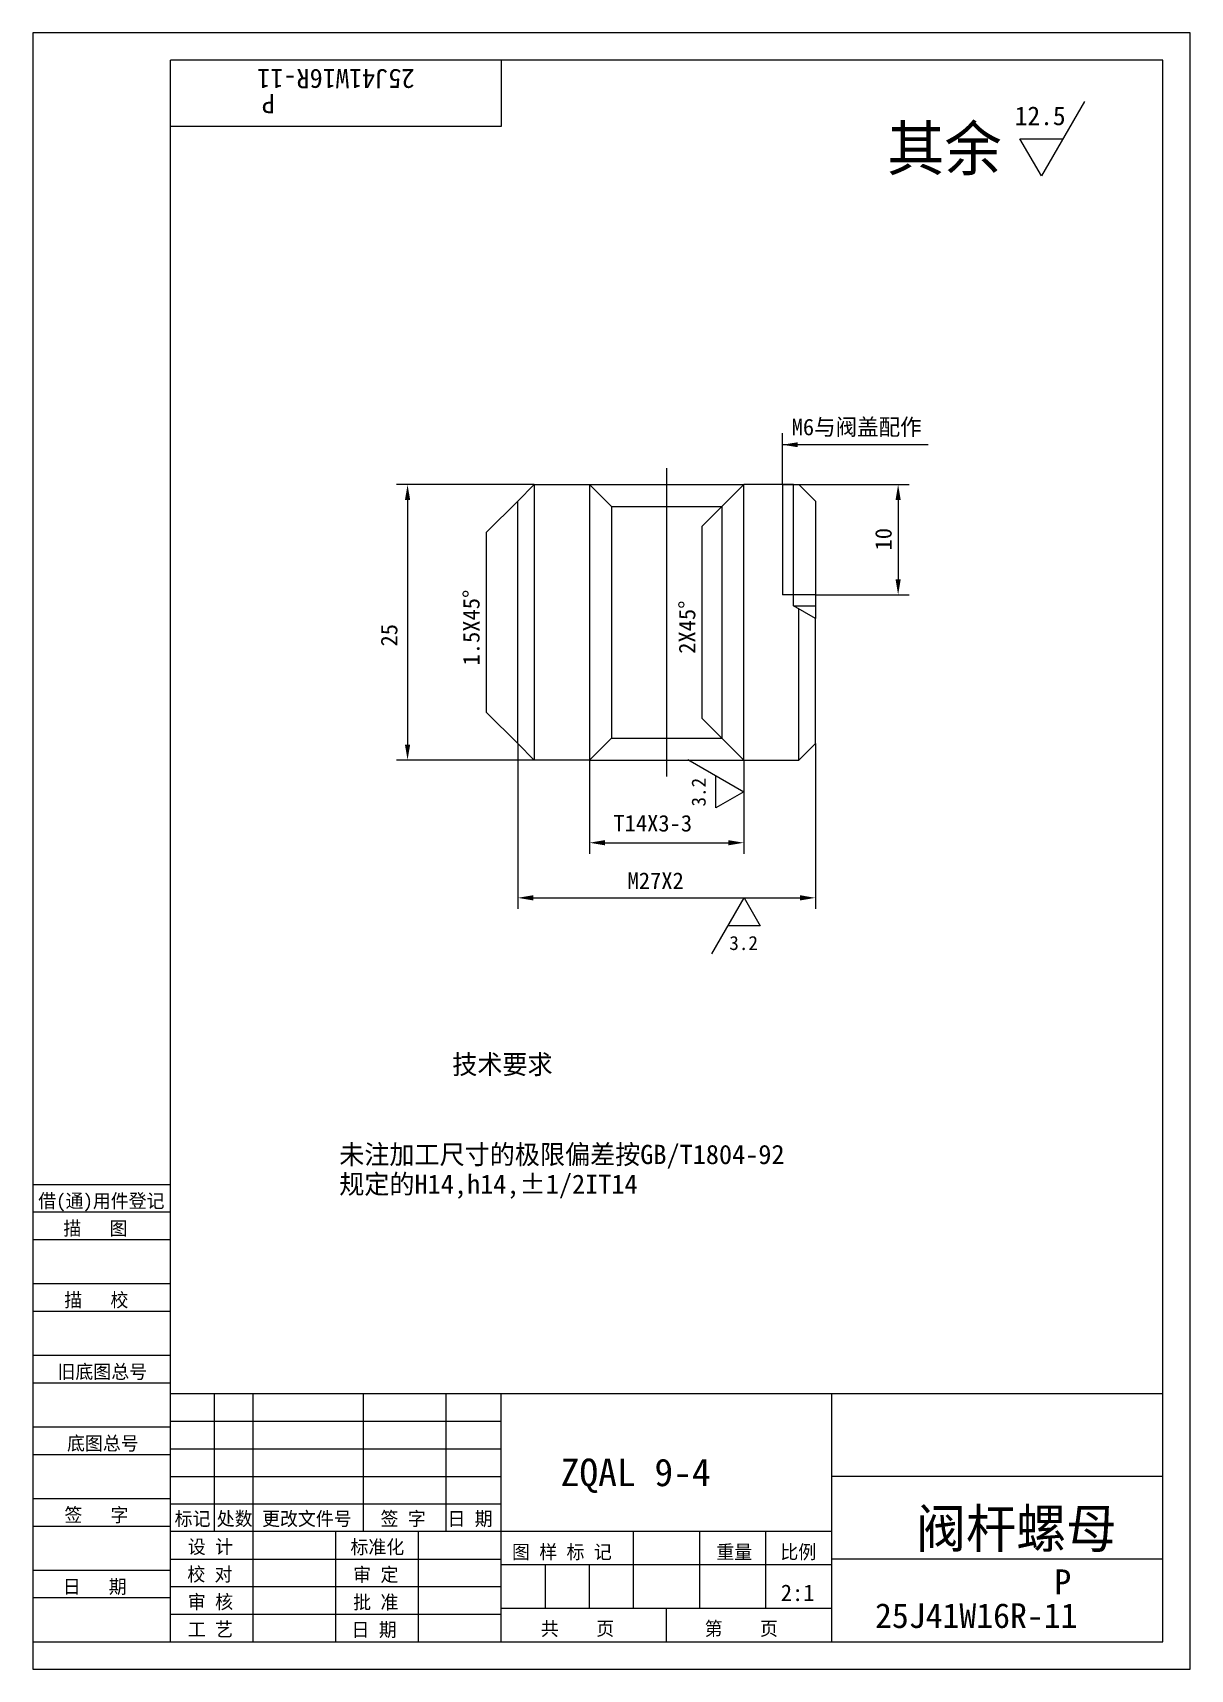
# Model space of a CAD drawing. Header units: metres. Extents: x 0 to 210, y 0 to 297.
import ezdxf

# ---------------------------------------------------------------- set-up
doc = ezdxf.new("R2010")
doc.units = ezdxf.units.M
for name, color, linetype in [('C', 6, 'Continuous'), ('D', 1, 'Continuous'), ('FL', 5, 'Continuous'), ('HA', 5, 'Continuous'), ('T', 7, 'Continuous'), ('TL', 4, 'Continuous')]:
    doc.layers.add(name, color=color, linetype=linetype)

# ---------------------------------------------------------------- blocks, each defined once
blk = doc.blocks.new('TUKUN4')
at = {"layer": 'FL'}
for p, q in [((0, 297), (0, 0)), ((210, 297), (0, 297)), ((210, 0), (210, 297)), ((0, 78), (25, 78)), ((0, 70), (25, 70)), ((0, 65), (25, 65)), ((0, 57), (25, 57)), ((0, 52), (25, 52)), ((33, 25), (33, 50)), ((40, 5), (40, 50)), ((60, 25), (60, 50)), ((75, 25), (75, 50)), ((25, 45), (85, 45)), ((0, 44), (25, 44)), ((0, 39), (25, 39)), ((25, 40), (85, 40)), ((25, 35), (85, 35)), ((0, 31), (25, 31)), ((25, 30), (85, 30)), ((0, 26), (25, 26)), ((70, 5), (70, 25)), ((0, 18), (25, 18)), ((25, 20), (85, 20)), ((25, 15), (85, 15)), ((0, 13), (25, 13)), ((25, 10), (85, 10)), ((0, 0), (210, 0))]:
    blk.add_line(p, q, dxfattribs=at)
at = {"layer": 'TL'}
for p, q in [((25, 5), (25, 292)), ((205, 292), (25, 292)), ((85, 292), (85, 280)), ((205, 5), (205, 292)), ((85, 280), (25, 280)), ((0, 88), (25, 88)), ((0, 83), (25, 83)), ((205, 50), (25, 50)), ((85, 5), (85, 50)), ((145, 5), (145, 50)), ((205, 35), (145, 35)), ((145, 25), (25, 25)), ((55, 5), (55, 25)), ((109, 11), (109, 25)), ((121, 11), (121, 25)), ((133, 11), (133, 25)), ((85, 19), (145, 19)), ((93, 11), (93, 19)), ((101, 11), (101, 19)), ((205, 20), (145, 20)), ((145, 11), (85, 11)), ((115, 5), (115, 11)), ((0, 5), (205, 5))]:
    blk.add_line(p, q, dxfattribs=at)
at = {"layer": 'T'}
for s, p in [('借(通)用件登记', (1, 83.76)), ('描   图', (5.56, 78.76)), ('描   校', (5.74, 65.76)), ('旧底图总号', (4.49, 52.76)), ('底图总号', (6.22, 39.76)), ('签   字', (5.74, 26.76)), ('标记', (25.75, 26.07)), ('处数', (33.38, 26.07)), ('更改文件号', (41.61, 26.07)), ('签 字', (63.1, 26.07)), ('日 期', (75.23, 26.07)), ('设 计', (28.14, 20.99)), ('标准化', (57.65, 20.93)), ('图 样 标 记', (86.95, 20.04)), ('重量', (124.03, 20.04)), ('比例', (135.64, 20.04)), ('校 对', (28.05, 15.99)), ('审 定', (58.13, 15.93)), ('日   期', (5.45, 13.76)), ('审 核', (28.14, 10.99)), ('批 准', (58.13, 10.93)), ('共    页', (92.18, 6.13)), ('第    页', (121.9, 6.13)), ('工 艺', (28.14, 5.99)), ('日 期', (57.84, 5.93))]:
    blk.add_text(s, height=2.5, dxfattribs=at).set_placement(p)

msp = doc.modelspace()

# ---------------------------------------------------------------- linework, layer by layer
at = {"layer": 'C'}
msp.add_lwpolyline([(115, 218), (115, 162)], dxfattribs=at)
at = {"layer": 'D'}
for p, q in [((190.81, 284.52), (183, 271)), ((183, 271), (179.1, 277.76)), ((179.1, 277.76), (186.9, 277.76)), ((136, 215), (136, 224.31)), ((136, 220.89), (136, 224.23)), ((162.48, 222.23), (136, 222.23)), ((91, 215), (66, 215)), ((139, 215), (159, 215)), ((68, 212.2), (68, 167.8)), ((88, 212), (82.34, 206.34)), ((125, 211), (121.46, 207.46)), ((157, 212.2), (157, 197.8)), ((82.34, 173.66), (82.34, 206.34)), ((121.46, 172.54), (121.46, 207.46)), ((142, 195), (159, 195)), ((88, 168), (82.34, 173.66)), ((125, 169), (121.46, 172.54)), ((88, 168), (88, 138)), ((142, 168), (142, 138)), ((91, 165), (66, 165)), ((101, 165), (101, 148)), ((118.86, 165.09), (129, 159.24)), ((129, 165), (129, 148)), ((123.93, 156.31), (123.93, 162.16)), ((129, 159.24), (123.93, 156.31)), ((103.8, 150), (126.2, 150)), ((90.8, 140), (139.2, 140)), ((123.19, 129.86), (129.05, 140)), ((129.05, 140), (131.97, 134.93)), ((131.97, 134.93), (126.12, 134.93))]:
    msp.add_line(p, q, dxfattribs=at)
for points in [[(138.8, 221.78), (136, 222.23), (138.8, 222.68)], [(67.53, 212.2), (68.47, 212.2), (68, 215)], [(156.53, 212.2), (157.47, 212.2), (157, 215)], [(156.53, 197.8), (157.47, 197.8), (157, 195)], [(67.53, 167.8), (68.47, 167.8), (68, 165)], [(103.8, 150.47), (103.8, 149.53), (101, 150)], [(126.2, 150.47), (126.2, 149.53), (129, 150)], [(90.8, 140.47), (90.8, 139.53), (88, 140)], [(139.2, 140.47), (139.2, 139.53), (142, 140)]]:
    msp.add_solid(points, dxfattribs=at)
at = {"layer": 'HA'}
for p, q in [((91, 215), (91, 165)), ((101, 215), (101, 165)), ((129, 165), (129, 215)), ((136, 215), (136, 195)), ((139, 165), (139, 192.42))]:
    msp.add_line(p, q, dxfattribs=at)
at = {"layer": 'TL'}
for p, q in [((101, 215), (129, 215)), ((105, 211), (125, 211)), ((138, 193), (142, 193)), ((105, 169), (125, 169)), ((101, 165), (129, 165))]:
    msp.add_line(p, q, dxfattribs=at)
msp.add_lwpolyline([(101, 165), (91, 165), (88, 168), (88, 212), (91, 215), (101, 215), (105, 211), (105, 169)], close=True, dxfattribs=at)
for points in [[(129, 215), (125, 211), (125, 169), (129, 165), (139, 165), (142, 168), (142, 190.69), (138, 193), (138, 215), (129, 215)], [(136, 215), (139, 215), (142, 212), (142, 190.69)], [(142, 195), (136, 195)]]:
    msp.add_lwpolyline(points, dxfattribs=at)

# ---------------------------------------------------------------- block references
at = {"layer": 'D'}
msp.add_blockref('TUKUN4', (0, 0), dxfattribs=at)

# ---------------------------------------------------------------- texts
for s, height, rotation, p in [('25J41W16R-11', 3.5, 180, (69.28, 290.39)), ('P', 3.5, 180, (43.94, 285.88)), ('10', 3, 90, (155.83, 203.04)), ('1.5X45%%d', 3, 90, (81.06, 182.17)), ('2X45%%d', 3, 90, (120.21, 184.28)), ('25', 3, 90, (66.15, 185.61)), ('3.2', 2.55, 90, (122.08, 156.57))]:
    msp.add_text(s, height=height, rotation=rotation, dxfattribs=at).set_placement(p)
for s, height, p in [('12.5', 3.4, (178.14, 280.22)), ('其余', 8, (155, 272)), ('M6与阀盖配作', 3, (137.68, 223.95)), ('T14X3-3', 3, (105.34, 152.04)), ('M27X2', 3, (107.91, 141.61)), ('3.2', 2.55, (126.37, 130.53)), ('技术要求', 3.5, (76.11, 108.02)), ('  未注加工尺寸的极限偏差按GB/T1804-92', 3.5, (50.85, 91.68)), ('  规定的H14,h14,%%P1/2IT14', 3.5, (50.85, 86.29)), ('ZQAL 9-4', 5, (95.78, 33.23)), ('阀杆螺母', 7, (160.21, 22.05)), ('P', 4.5, (185.34, 13.62)), ('2:1', 3, (135.71, 12.38)), ('25J41W16R-11', 4.5, (152.81, 7.49))]:
    msp.add_text(s, height=height, dxfattribs=at).set_placement(p)

doc.saveas('drawing.dxf')
